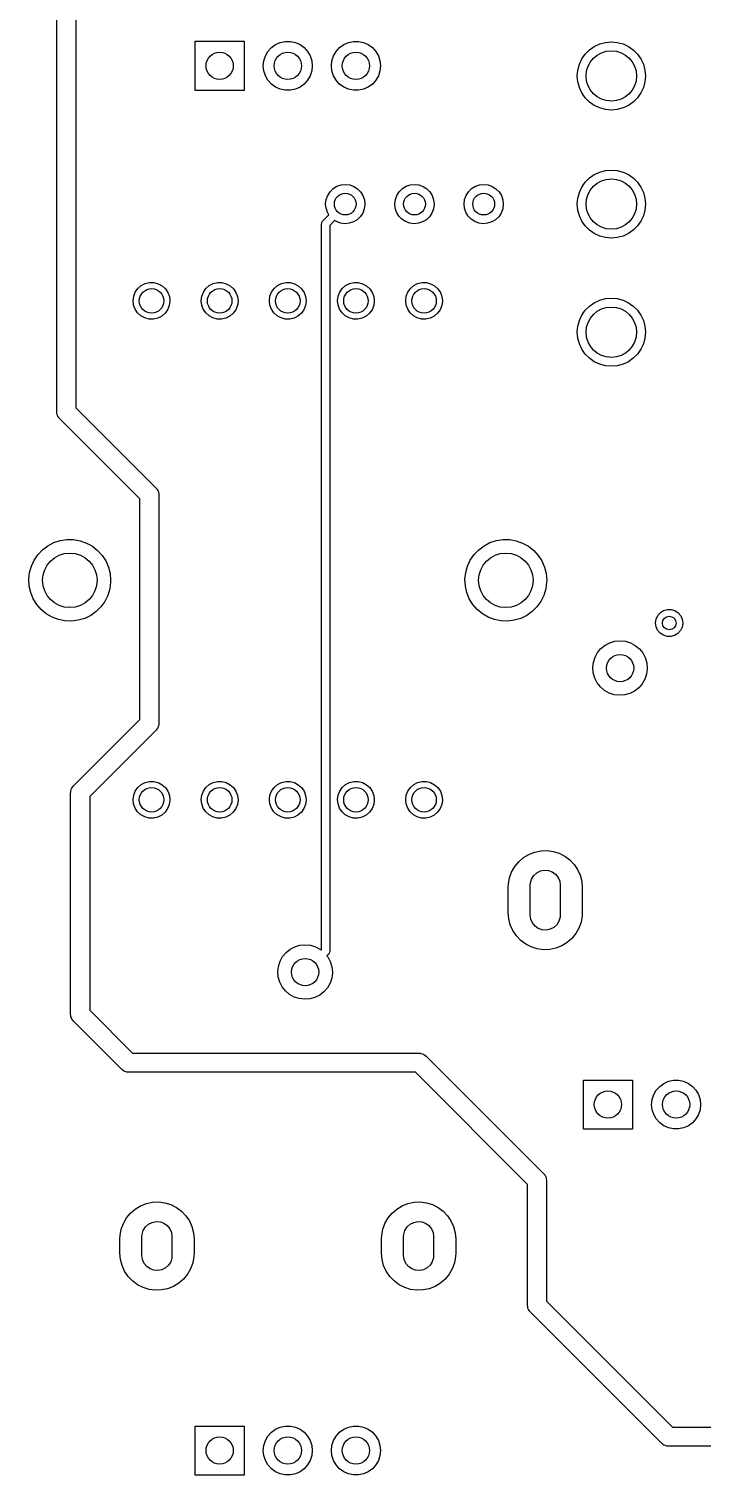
# Model space of a CAD drawing. Extents: x 74 to 207, y -143 to -33.
# Drawn here: x 74.3 to 99, y -140.6 to -87.6 of the extents above; entities that cross this region are included whole.
import ezdxf

# ---------------------------------------------------------------- set-up
doc = ezdxf.new("R2010")
doc.units = 0
doc.layers.add('BLACK', color=7, linetype='CONTINUOUS')

msp = doc.modelspace()

# ---------------------------------------------------------------- linework, layer by layer
at = {"layer": 'BLACK', "linetype": 'CONTINUOUS'}
for p, q in [((75.342, -101.6), (75.342, -48.514)), ((76.042, -48.659), (76.042, -101.455)), ((80.42, -89.81), (80.42, -88.01)), ((80.42, -88.01), (82.22, -88.01)), ((82.22, -88.01), (82.22, -89.81)), ((83.37, -88.1306), (83.5419, -88.054)), ((83.5419, -88.054), (83.7259, -88.0149)), ((83.7259, -88.0149), (83.9141, -88.0149)), ((83.9141, -88.0149), (84.0981, -88.054)), ((84.0981, -88.054), (84.27, -88.1306)), ((85.87, -88.1306), (86.0419, -88.054)), ((86.0419, -88.054), (86.2259, -88.0149)), ((86.2259, -88.0149), (86.4141, -88.0149)), ((86.4141, -88.0149), (86.5981, -88.054)), ((86.5981, -88.054), (86.77, -88.1306)), ((95.265, -88.1054), (95.4754, -88.049)), ((95.4754, -88.049), (95.6925, -88.03)), ((95.6925, -88.03), (95.9096, -88.049)), ((95.9096, -88.049), (96.12, -88.1054)), ((82.9397, -88.7229), (82.9978, -88.5439)), ((82.9978, -88.5439), (83.0919, -88.381)), ((83.0919, -88.381), (83.2178, -88.2412)), ((83.2178, -88.2412), (83.37, -88.1306)), ((84.27, -88.1306), (84.4222, -88.2412)), ((84.4222, -88.2412), (84.5481, -88.381)), ((84.5481, -88.381), (84.6422, -88.5439)), ((84.6422, -88.5439), (84.7003, -88.7229)), ((85.4397, -88.7229), (85.4978, -88.5439)), ((85.4978, -88.5439), (85.5919, -88.381)), ((85.5919, -88.381), (85.7178, -88.2412)), ((85.7178, -88.2412), (85.87, -88.1306)), ((86.77, -88.1306), (86.9222, -88.2412)), ((86.9222, -88.2412), (87.0481, -88.381)), ((87.0481, -88.381), (87.1422, -88.5439)), ((87.1422, -88.5439), (87.2003, -88.7229)), ((94.61, -88.655), (94.7349, -88.4765)), ((94.7349, -88.4765), (94.889, -88.3224)), ((94.889, -88.3224), (95.0675, -88.1975)), ((95.0675, -88.1975), (95.265, -88.1054)), ((96.12, -88.1054), (96.3175, -88.1975)), ((96.3175, -88.1975), (96.496, -88.3224)), ((96.496, -88.3224), (96.6501, -88.4765)), ((96.6501, -88.4765), (96.775, -88.655)), ((82.92, -88.91), (82.9397, -88.7229)), ((82.9397, -89.0971), (82.92, -88.91)), ((82.9978, -89.2761), (82.9397, -89.0971)), ((84.7003, -89.0971), (84.6422, -89.2761)), ((84.7003, -88.7229), (84.72, -88.91)), ((84.72, -88.91), (84.7003, -89.0971)), ((85.42, -88.91), (85.4397, -88.7229)), ((85.4397, -89.0971), (85.42, -88.91)), ((85.4978, -89.2761), (85.4397, -89.0971)), ((87.2003, -89.0971), (87.1422, -89.2761)), ((87.2003, -88.7229), (87.22, -88.91)), ((87.22, -88.91), (87.2003, -89.0971)), ((94.4425, -89.28), (94.4615, -89.0629)), ((94.4615, -89.0629), (94.5179, -88.8525)), ((94.5179, -88.8525), (94.61, -88.655)), ((96.775, -88.655), (96.8671, -88.8525)), ((96.8671, -88.8525), (96.9235, -89.0629)), ((96.9235, -89.0629), (96.9425, -89.28)), ((83.0919, -89.439), (82.9978, -89.2761)), ((83.2178, -89.5788), (83.0919, -89.439)), ((83.37, -89.6894), (83.2178, -89.5788)), ((84.4222, -89.5788), (84.27, -89.6894)), ((84.5481, -89.439), (84.4222, -89.5788)), ((84.6422, -89.2761), (84.5481, -89.439)), ((85.5919, -89.439), (85.4978, -89.2761)), ((85.7178, -89.5788), (85.5919, -89.439)), ((85.87, -89.6894), (85.7178, -89.5788)), ((86.9222, -89.5788), (86.77, -89.6894)), ((87.0481, -89.439), (86.9222, -89.5788)), ((87.1422, -89.2761), (87.0481, -89.439)), ((94.4615, -89.4971), (94.4425, -89.28)), ((94.5179, -89.7075), (94.4615, -89.4971)), ((96.9235, -89.4971), (96.8671, -89.7075)), ((96.9425, -89.28), (96.9235, -89.4971)), ((82.22, -89.81), (80.42, -89.81)), ((83.5419, -89.766), (83.37, -89.6894)), ((83.7259, -89.8051), (83.5419, -89.766)), ((83.9141, -89.8051), (83.7259, -89.8051)), ((84.0981, -89.766), (83.9141, -89.8051)), ((84.27, -89.6894), (84.0981, -89.766)), ((86.0419, -89.766), (85.87, -89.6894)), ((86.2259, -89.8051), (86.0419, -89.766)), ((86.4141, -89.8051), (86.2259, -89.8051)), ((86.5981, -89.766), (86.4141, -89.8051)), ((86.77, -89.6894), (86.5981, -89.766)), ((94.61, -89.905), (94.5179, -89.7075)), ((94.7349, -90.0835), (94.61, -89.905)), ((94.889, -90.2376), (94.7349, -90.0835)), ((96.6501, -90.0835), (96.496, -90.2376)), ((96.775, -89.905), (96.6501, -90.0835)), ((96.8671, -89.7075), (96.775, -89.905)), ((95.0675, -90.3625), (94.889, -90.2376)), ((95.265, -90.4546), (95.0675, -90.3625)), ((95.4754, -90.511), (95.265, -90.4546)), ((95.6925, -90.53), (95.4754, -90.511)), ((95.9096, -90.511), (95.6925, -90.53)), ((96.12, -90.4546), (95.9096, -90.511)), ((96.3175, -90.3625), (96.12, -90.4546)), ((96.496, -90.2376), (96.3175, -90.3625)), ((95.0675, -92.8975), (95.265, -92.8054)), ((95.265, -92.8054), (95.4754, -92.749)), ((95.4754, -92.749), (95.6925, -92.73)), ((95.6925, -92.73), (95.9096, -92.749)), ((95.9096, -92.749), (96.12, -92.8054)), ((96.12, -92.8054), (96.3175, -92.8975)), ((85.4849, -93.4126), (85.6216, -93.3285)), ((85.6216, -93.3285), (85.7736, -93.2768)), ((85.7736, -93.2768), (85.9332, -93.26)), ((85.9332, -93.26), (86.0926, -93.279)), ((86.0926, -93.279), (86.2438, -93.3329)), ((86.2438, -93.3329), (86.3794, -93.4189)), ((88.0249, -93.4126), (88.1616, -93.3285)), ((88.1616, -93.3285), (88.3136, -93.2768)), ((88.3136, -93.2768), (88.4732, -93.26)), ((88.4732, -93.26), (88.6326, -93.279)), ((88.6326, -93.279), (88.7838, -93.3329)), ((88.7838, -93.3329), (88.9194, -93.4189)), ((90.5649, -93.4126), (90.7016, -93.3285)), ((90.7016, -93.3285), (90.8536, -93.2768)), ((90.8536, -93.2768), (91.0132, -93.26)), ((91.0132, -93.26), (91.1726, -93.279)), ((91.1726, -93.279), (91.3238, -93.3329)), ((91.3238, -93.3329), (91.4594, -93.4189)), ((94.5179, -93.5525), (94.61, -93.355)), ((94.61, -93.355), (94.7349, -93.1765)), ((94.7349, -93.1765), (94.889, -93.0224)), ((94.889, -93.0224), (95.0675, -92.8975)), ((96.3175, -92.8975), (96.496, -93.0224)), ((96.496, -93.0224), (96.6501, -93.1765)), ((96.6501, -93.1765), (96.775, -93.355)), ((96.775, -93.355), (96.8671, -93.5525)), ((85.2083, -93.9699), (85.2284, -93.8107)), ((85.2284, -93.8107), (85.2833, -93.6599)), ((85.2833, -93.6599), (85.3702, -93.5249)), ((85.3702, -93.5249), (85.4849, -93.4126)), ((86.3794, -93.4189), (86.4925, -93.5328)), ((86.4925, -93.5328), (86.5775, -93.6689)), ((86.5775, -93.6689), (86.6303, -93.8205)), ((86.6303, -93.8205), (86.6482, -93.98)), ((87.7483, -93.9699), (87.7684, -93.8107)), ((87.7684, -93.8107), (87.8233, -93.6599)), ((87.8233, -93.6599), (87.9102, -93.5249)), ((87.9102, -93.5249), (88.0249, -93.4126)), ((88.9194, -93.4189), (89.0325, -93.5328)), ((89.0325, -93.5328), (89.1175, -93.6689)), ((89.1175, -93.6689), (89.1703, -93.8205)), ((89.1703, -93.8205), (89.1882, -93.98)), ((90.2883, -93.9699), (90.3084, -93.8107)), ((90.3084, -93.8107), (90.3633, -93.6599)), ((90.3633, -93.6599), (90.4502, -93.5249)), ((90.4502, -93.5249), (90.5649, -93.4126)), ((91.4594, -93.4189), (91.5725, -93.5328)), ((91.5725, -93.5328), (91.6575, -93.6689)), ((91.6575, -93.6689), (91.7103, -93.8205)), ((91.7103, -93.8205), (91.7282, -93.98)), ((94.4425, -93.98), (94.4615, -93.7629)), ((94.4615, -93.7629), (94.5179, -93.5525)), ((96.8671, -93.5525), (96.9235, -93.7629)), ((96.9235, -93.7629), (96.9425, -93.98)), ((85.1021, -94.5939), (85.3272, -94.3689)), ((85.2239, -94.1297), (85.2083, -93.9699)), ((85.2746, -94.282), (85.2239, -94.1297)), ((85.3272, -94.3689), (85.2746, -94.282)), ((86.5686, -94.3091), (86.4798, -94.4428)), ((86.6256, -94.1591), (86.5686, -94.3091)), ((86.6479, -94.0001), (86.6256, -94.1591)), ((86.6482, -93.98), (86.6479, -94.0001)), ((87.7639, -94.1297), (87.7483, -93.9699)), ((87.8146, -94.282), (87.7639, -94.1297)), ((87.8978, -94.4193), (87.8146, -94.282)), ((88.0093, -94.5348), (87.8978, -94.4193)), ((89.1086, -94.3091), (89.0198, -94.4428)), ((89.1656, -94.1591), (89.1086, -94.3091)), ((89.1879, -94.0001), (89.1656, -94.1591)), ((89.1882, -93.98), (89.1879, -94.0001)), ((90.3039, -94.1297), (90.2883, -93.9699)), ((90.3546, -94.282), (90.3039, -94.1297)), ((90.4378, -94.4193), (90.3546, -94.282)), ((90.5493, -94.5348), (90.4378, -94.4193)), ((91.6486, -94.3091), (91.5598, -94.4428)), ((91.7056, -94.1591), (91.6486, -94.3091)), ((91.7279, -94.0001), (91.7056, -94.1591)), ((91.7282, -93.98), (91.7279, -94.0001)), ((94.4615, -94.1971), (94.4425, -93.98)), ((94.5179, -94.4075), (94.4615, -94.1971)), ((94.61, -94.605), (94.5179, -94.4075)), ((96.8671, -94.4075), (96.775, -94.605)), ((96.9235, -94.1971), (96.8671, -94.4075)), ((96.9425, -93.98), (96.9235, -94.1971)), ((85.0582, -94.7), (85.0633, -94.6809)), ((85.0582, -121.333), (85.0582, -94.7)), ((85.0633, -94.6612), (85.0732, -94.6441)), ((85.0633, -94.6809), (85.0633, -94.6612)), ((85.0732, -94.6441), (85.0783, -94.625)), ((85.0783, -94.625), (85.0923, -94.611)), ((85.0923, -94.611), (85.1021, -94.5939)), ((85.5396, -94.5808), (85.3582, -94.7621)), ((85.3582, -94.7621), (85.3582, -121.395)), ((85.6036, -94.6227), (85.5396, -94.5808)), ((85.754, -94.6786), (85.6036, -94.6227)), ((85.9131, -94.6998), (85.754, -94.6786)), ((86.073, -94.6853), (85.9131, -94.6998)), ((86.2256, -94.6357), (86.073, -94.6853)), ((86.3635, -94.5535), (86.2256, -94.6357)), ((86.4798, -94.4428), (86.3635, -94.5535)), ((88.1436, -94.6227), (88.0093, -94.5348)), ((88.294, -94.6786), (88.1436, -94.6227)), ((88.4531, -94.6998), (88.294, -94.6786)), ((88.613, -94.6853), (88.4531, -94.6998)), ((88.7656, -94.6357), (88.613, -94.6853)), ((88.9035, -94.5535), (88.7656, -94.6357)), ((89.0198, -94.4428), (88.9035, -94.5535)), ((90.6836, -94.6227), (90.5493, -94.5348)), ((90.834, -94.6786), (90.6836, -94.6227)), ((90.9931, -94.6998), (90.834, -94.6786)), ((91.153, -94.6853), (90.9931, -94.6998)), ((91.3056, -94.6357), (91.153, -94.6853)), ((91.4435, -94.5535), (91.3056, -94.6357)), ((91.5598, -94.4428), (91.4435, -94.5535)), ((94.7349, -94.7835), (94.61, -94.605)), ((94.889, -94.9376), (94.7349, -94.7835)), ((95.0675, -95.0625), (94.889, -94.9376)), ((96.496, -94.9376), (96.3175, -95.0625)), ((96.6501, -94.7835), (96.496, -94.9376)), ((96.775, -94.605), (96.6501, -94.7835)), ((95.265, -95.1546), (95.0675, -95.0625)), ((95.4754, -95.211), (95.265, -95.1546)), ((95.6925, -95.23), (95.4754, -95.211)), ((95.9096, -95.211), (95.6925, -95.23)), ((96.12, -95.1546), (95.9096, -95.211)), ((96.3175, -95.0625), (96.12, -95.1546)), ((78.3184, -97.0783), (78.4406, -96.9717)), ((78.4406, -96.9717), (78.5847, -96.8973)), ((78.5847, -96.8973), (78.7424, -96.8595)), ((78.7424, -96.8595), (78.9046, -96.8603)), ((78.9046, -96.8603), (79.0619, -96.8998)), ((79.0619, -96.8998), (79.2052, -96.9757)), ((79.2052, -96.9757), (79.3263, -97.0836)), ((80.8184, -97.0783), (80.9406, -96.9717)), ((80.9406, -96.9717), (81.0847, -96.8973)), ((81.0847, -96.8973), (81.2424, -96.8595)), ((81.2424, -96.8595), (81.4046, -96.8603)), ((81.4046, -96.8603), (81.5619, -96.8998)), ((81.5619, -96.8998), (81.7052, -96.9757)), ((81.7052, -96.9757), (81.8263, -97.0836)), ((83.3184, -97.0783), (83.4406, -96.9717)), ((83.4406, -96.9717), (83.5847, -96.8973)), ((83.5847, -96.8973), (83.7424, -96.8595)), ((83.7424, -96.8595), (83.9046, -96.8603)), ((83.9046, -96.8603), (84.0619, -96.8998)), ((84.0619, -96.8998), (84.2052, -96.9757)), ((84.2052, -96.9757), (84.3263, -97.0836)), ((85.8184, -97.0783), (85.9406, -96.9717)), ((85.9406, -96.9717), (86.0847, -96.8973)), ((86.0847, -96.8973), (86.2424, -96.8595)), ((86.2424, -96.8595), (86.4046, -96.8603)), ((86.4046, -96.8603), (86.5619, -96.8998)), ((86.5619, -96.8998), (86.7052, -96.9757)), ((86.7052, -96.9757), (86.8263, -97.0836)), ((88.3184, -97.0783), (88.4406, -96.9717)), ((88.4406, -96.9717), (88.5847, -96.8973)), ((88.5847, -96.8973), (88.7424, -96.8595)), ((88.7424, -96.8595), (88.9046, -96.8603)), ((88.9046, -96.8603), (89.0619, -96.8998)), ((89.0619, -96.8998), (89.2052, -96.9757)), ((89.2052, -96.9757), (89.3263, -97.0836)), ((78.145, -97.5229), (78.1662, -97.3621)), ((78.1628, -97.6841), (78.145, -97.5229)), ((78.1662, -97.3621), (78.2251, -97.211)), ((78.2251, -97.211), (78.3184, -97.0783)), ((79.3263, -97.0836), (79.4182, -97.2173)), ((79.4182, -97.2173), (79.4755, -97.369)), ((79.4949, -97.5441), (79.472, -97.7047)), ((79.4755, -97.369), (79.495, -97.53)), ((79.495, -97.53), (79.4949, -97.5441)), ((80.645, -97.5229), (80.6662, -97.3621)), ((80.6628, -97.6841), (80.645, -97.5229)), ((80.6662, -97.3621), (80.7251, -97.211)), ((80.7251, -97.211), (80.8184, -97.0783)), ((81.8263, -97.0836), (81.9182, -97.2173)), ((81.9182, -97.2173), (81.9755, -97.369)), ((81.9949, -97.5441), (81.972, -97.7047)), ((81.9755, -97.369), (81.995, -97.53)), ((81.995, -97.53), (81.9949, -97.5441)), ((83.145, -97.5229), (83.1662, -97.3621)), ((83.1628, -97.6841), (83.145, -97.5229)), ((83.1662, -97.3621), (83.2251, -97.211)), ((83.2251, -97.211), (83.3184, -97.0783)), ((84.3263, -97.0836), (84.4182, -97.2173)), ((84.4182, -97.2173), (84.4755, -97.369)), ((84.4949, -97.5441), (84.472, -97.7047)), ((84.4755, -97.369), (84.495, -97.53)), ((84.495, -97.53), (84.4949, -97.5441)), ((85.645, -97.5229), (85.6662, -97.3621)), ((85.6628, -97.6841), (85.645, -97.5229)), ((85.6662, -97.3621), (85.7251, -97.211)), ((85.7251, -97.211), (85.8184, -97.0783)), ((86.8263, -97.0836), (86.9182, -97.2173)), ((86.9182, -97.2173), (86.9755, -97.369)), ((86.9949, -97.5441), (86.972, -97.7047)), ((86.9755, -97.369), (86.995, -97.53)), ((86.995, -97.53), (86.9949, -97.5441)), ((88.145, -97.5229), (88.1662, -97.3621)), ((88.1628, -97.6841), (88.145, -97.5229)), ((88.1662, -97.3621), (88.2251, -97.211)), ((88.2251, -97.211), (88.3184, -97.0783)), ((89.3263, -97.0836), (89.4182, -97.2173)), ((89.4182, -97.2173), (89.4755, -97.369)), ((89.4949, -97.5441), (89.472, -97.7047)), ((89.4755, -97.369), (89.495, -97.53)), ((89.495, -97.53), (89.4949, -97.5441)), ((94.889, -97.7224), (95.0675, -97.5975)), ((95.0675, -97.5975), (95.265, -97.5054)), ((95.265, -97.5054), (95.4754, -97.449)), ((95.4754, -97.449), (95.6925, -97.43)), ((95.6925, -97.43), (95.9096, -97.449)), ((95.9096, -97.449), (96.12, -97.5054)), ((96.12, -97.5054), (96.3175, -97.5975)), ((96.3175, -97.5975), (96.496, -97.7224)), ((78.2186, -97.8364), (78.1628, -97.6841)), ((78.309, -97.9711), (78.2186, -97.8364)), ((78.429, -98.0802), (78.309, -97.9711)), ((78.5715, -98.1576), (78.429, -98.0802)), ((79.1935, -98.0922), (79.0486, -98.1651)), ((79.3169, -97.9869), (79.1935, -98.0922)), ((79.4115, -97.8552), (79.3169, -97.9869)), ((79.472, -97.7047), (79.4115, -97.8552)), ((80.7186, -97.8364), (80.6628, -97.6841)), ((80.809, -97.9711), (80.7186, -97.8364)), ((80.929, -98.0802), (80.809, -97.9711)), ((81.0715, -98.1576), (80.929, -98.0802)), ((81.6935, -98.0922), (81.5486, -98.1651)), ((81.8169, -97.9869), (81.6935, -98.0922)), ((81.9115, -97.8552), (81.8169, -97.9869)), ((81.972, -97.7047), (81.9115, -97.8552)), ((83.2186, -97.8364), (83.1628, -97.6841)), ((83.309, -97.9711), (83.2186, -97.8364)), ((83.429, -98.0802), (83.309, -97.9711)), ((83.5715, -98.1576), (83.429, -98.0802)), ((84.1935, -98.0922), (84.0486, -98.1651)), ((84.3169, -97.9869), (84.1935, -98.0922)), ((84.4115, -97.8552), (84.3169, -97.9869)), ((84.472, -97.7047), (84.4115, -97.8552)), ((85.7186, -97.8364), (85.6628, -97.6841)), ((85.809, -97.9711), (85.7186, -97.8364)), ((85.929, -98.0802), (85.809, -97.9711)), ((86.0715, -98.1576), (85.929, -98.0802)), ((86.6935, -98.0922), (86.5486, -98.1651)), ((86.8169, -97.9869), (86.6935, -98.0922)), ((86.9115, -97.8552), (86.8169, -97.9869)), ((86.972, -97.7047), (86.9115, -97.8552)), ((88.2186, -97.8364), (88.1628, -97.6841)), ((88.309, -97.9711), (88.2186, -97.8364)), ((88.429, -98.0802), (88.309, -97.9711)), ((88.5715, -98.1576), (88.429, -98.0802)), ((89.1935, -98.0922), (89.0486, -98.1651)), ((89.3169, -97.9869), (89.1935, -98.0922)), ((89.4115, -97.8552), (89.3169, -97.9869)), ((89.472, -97.7047), (89.4115, -97.8552)), ((94.5179, -98.2525), (94.61, -98.055)), ((94.61, -98.055), (94.7349, -97.8765)), ((94.7349, -97.8765), (94.889, -97.7224)), ((96.496, -97.7224), (96.6501, -97.8765)), ((96.6501, -97.8765), (96.775, -98.055)), ((96.775, -98.055), (96.8671, -98.2525)), ((78.7284, -98.1988), (78.5715, -98.1576)), ((78.8906, -98.2013), (78.7284, -98.1988)), ((79.0486, -98.1651), (78.8906, -98.2013)), ((81.2284, -98.1988), (81.0715, -98.1576)), ((81.3906, -98.2013), (81.2284, -98.1988)), ((81.5486, -98.1651), (81.3906, -98.2013)), ((83.7284, -98.1988), (83.5715, -98.1576)), ((83.8906, -98.2013), (83.7284, -98.1988)), ((84.0486, -98.1651), (83.8906, -98.2013)), ((86.2284, -98.1988), (86.0715, -98.1576)), ((86.3906, -98.2013), (86.2284, -98.1988)), ((86.5486, -98.1651), (86.3906, -98.2013)), ((88.7284, -98.1988), (88.5715, -98.1576)), ((88.8906, -98.2013), (88.7284, -98.1988)), ((89.0486, -98.1651), (88.8906, -98.2013)), ((94.4425, -98.68), (94.4615, -98.4629)), ((94.4615, -98.4629), (94.5179, -98.2525)), ((96.8671, -98.2525), (96.9235, -98.4629)), ((96.9235, -98.4629), (96.9425, -98.68)), ((94.4615, -98.8971), (94.4425, -98.68)), ((94.5179, -99.1075), (94.4615, -98.8971)), ((94.61, -99.305), (94.5179, -99.1075)), ((96.8671, -99.1075), (96.775, -99.305)), ((96.9235, -98.8971), (96.8671, -99.1075)), ((96.9425, -98.68), (96.9235, -98.8971)), ((94.7349, -99.4835), (94.61, -99.305)), ((94.889, -99.6376), (94.7349, -99.4835)), ((95.0675, -99.7625), (94.889, -99.6376)), ((96.496, -99.6376), (96.3175, -99.7625)), ((96.6501, -99.4835), (96.496, -99.6376)), ((96.775, -99.305), (96.6501, -99.4835)), ((95.265, -99.8546), (95.0675, -99.7625)), ((95.4754, -99.911), (95.265, -99.8546)), ((95.6925, -99.93), (95.4754, -99.911)), ((95.9096, -99.911), (95.6925, -99.93)), ((96.12, -99.8546), (95.9096, -99.911)), ((96.3175, -99.7625), (96.12, -99.8546)), ((75.3501, -101.649), (75.342, -101.6)), ((75.3559, -101.698), (75.3501, -101.649)), ((75.3595, -101.705), (75.3559, -101.698)), ((75.3609, -101.713), (75.3595, -101.705)), ((75.3843, -101.757), (75.3609, -101.713)), ((75.4056, -101.801), (75.3843, -101.757)), ((75.413, -101.81), (75.4056, -101.801)), ((75.4154, -101.815), (75.413, -101.81)), ((75.4215, -101.82), (75.4154, -101.815)), ((75.4445, -101.847), (75.4215, -101.82)), ((76.042, -101.455), (78.9875, -104.401)), ((78.39, -104.793), (75.4445, -101.847)), ((78.9875, -104.401), (79.0105, -104.428)), ((79.0105, -104.428), (79.0166, -104.433)), ((79.0166, -104.433), (79.019, -104.438)), ((79.019, -104.438), (79.0264, -104.447)), ((79.0264, -104.447), (79.0477, -104.491)), ((79.0477, -104.491), (79.0711, -104.535)), ((78.39, -112.885), (78.39, -104.793)), ((79.0711, -104.535), (79.0725, -104.543)), ((79.0725, -104.543), (79.0761, -104.55)), ((79.0761, -104.55), (79.0819, -104.599)), ((79.0819, -104.599), (79.09, -104.648)), ((79.09, -104.648), (79.09, -113.03)), ((74.8241, -106.658), (75.0207, -106.511)), ((75.0207, -106.511), (75.2387, -106.397)), ((75.2387, -106.397), (75.4724, -106.321)), ((75.4724, -106.321), (75.7154, -106.284)), ((75.7154, -106.284), (75.9612, -106.287)), ((75.9612, -106.287), (76.2032, -106.33)), ((76.2032, -106.33), (76.4349, -106.412)), ((76.4349, -106.412), (76.6501, -106.531)), ((76.6501, -106.531), (76.843, -106.683)), ((90.8241, -106.658), (91.0207, -106.511)), ((91.0207, -106.511), (91.2387, -106.397)), ((91.2387, -106.397), (91.4724, -106.321)), ((91.4724, -106.321), (91.7154, -106.284)), ((91.7154, -106.284), (91.9612, -106.287)), ((91.9612, -106.287), (92.2032, -106.33)), ((92.2032, -106.33), (92.4349, -106.412)), ((92.4349, -106.412), (92.6501, -106.531)), ((92.6501, -106.531), (92.843, -106.683)), ((74.4123, -107.262), (74.5158, -107.039)), ((74.5158, -107.039), (74.6543, -106.836)), ((74.6543, -106.836), (74.8241, -106.658)), ((76.843, -106.683), (77.0084, -106.865)), ((77.0084, -106.865), (77.142, -107.071)), ((77.142, -107.071), (77.24, -107.297)), ((90.4123, -107.262), (90.5158, -107.039)), ((90.5158, -107.039), (90.6543, -106.836)), ((90.6543, -106.836), (90.8241, -106.658)), ((92.843, -106.683), (93.0084, -106.865)), ((93.0084, -106.865), (93.142, -107.071)), ((93.142, -107.071), (93.24, -107.297)), ((74.3204, -107.743), (74.3466, -107.499)), ((74.3466, -107.499), (74.4123, -107.262)), ((77.24, -107.297), (77.2999, -107.535)), ((77.2999, -107.535), (77.32, -107.78)), ((90.3204, -107.743), (90.3466, -107.499)), ((90.3466, -107.499), (90.4123, -107.262)), ((93.24, -107.297), (93.2999, -107.535)), ((93.2999, -107.535), (93.32, -107.78)), ((74.3346, -107.989), (74.3204, -107.743)), ((74.3886, -108.229), (74.3346, -107.989)), ((77.2861, -108.097), (77.2147, -108.332)), ((77.3182, -107.853), (77.2861, -108.097)), ((77.32, -107.78), (77.3182, -107.853)), ((90.3346, -107.989), (90.3204, -107.743)), ((90.3886, -108.229), (90.3346, -107.989)), ((93.2861, -108.097), (93.2147, -108.332)), ((93.3182, -107.853), (93.2861, -108.097)), ((93.32, -107.78), (93.3182, -107.853)), ((74.4811, -108.456), (74.3886, -108.229)), ((74.6096, -108.666), (74.4811, -108.456)), ((74.7705, -108.852), (74.6096, -108.666)), ((77.1058, -108.553), (76.9623, -108.752)), ((77.2147, -108.332), (77.1058, -108.553)), ((90.4811, -108.456), (90.3886, -108.229)), ((90.6096, -108.666), (90.4811, -108.456)), ((90.7705, -108.852), (90.6096, -108.666)), ((93.1058, -108.553), (92.9623, -108.752)), ((93.2147, -108.332), (93.1058, -108.553)), ((74.9596, -109.009), (74.7705, -108.852)), ((75.1719, -109.133), (74.9596, -109.009)), ((75.4015, -109.22), (75.1719, -109.133)), ((75.6424, -109.269), (75.4015, -109.22)), ((75.888, -109.278), (75.6424, -109.269)), ((76.1319, -109.247), (75.888, -109.278)), ((76.3673, -109.177), (76.1319, -109.247)), ((76.5881, -109.068), (76.3673, -109.177)), ((76.7882, -108.926), (76.5881, -109.068)), ((76.9623, -108.752), (76.7882, -108.926)), ((90.9596, -109.009), (90.7705, -108.852)), ((91.1719, -109.133), (90.9596, -109.009)), ((91.4015, -109.22), (91.1719, -109.133)), ((91.6424, -109.269), (91.4015, -109.22)), ((91.888, -109.278), (91.6424, -109.269)), ((92.1319, -109.247), (91.888, -109.278)), ((92.3673, -109.177), (92.1319, -109.247)), ((92.5881, -109.068), (92.3673, -109.177)), ((92.7882, -108.926), (92.5881, -109.068)), ((92.9623, -108.752), (92.7882, -108.926)), ((97.3154, -109.341), (97.3372, -109.201)), ((97.3372, -109.201), (97.3975, -109.072)), ((97.3975, -109.072), (97.4913, -108.966)), ((97.4913, -108.966), (97.6112, -108.891)), ((97.6112, -108.891), (97.7475, -108.852)), ((97.7475, -108.852), (97.8893, -108.852)), ((97.8893, -108.852), (98.0251, -108.893)), ((98.0251, -108.893), (98.1441, -108.97)), ((98.1441, -108.97), (98.2366, -109.078)), ((98.2366, -109.078), (98.2953, -109.207)), ((98.2953, -109.207), (98.3154, -109.347)), ((97.3338, -109.481), (97.3154, -109.341)), ((97.3909, -109.611), (97.3338, -109.481)), ((97.4821, -109.72), (97.3909, -109.611)), ((97.6001, -109.798), (97.4821, -109.72)), ((97.7355, -109.841), (97.6001, -109.798)), ((98.1348, -109.732), (98.014, -109.806)), ((98.2299, -109.627), (98.1348, -109.732)), ((98.2917, -109.499), (98.2299, -109.627)), ((98.3153, -109.359), (98.2917, -109.499)), ((98.3154, -109.347), (98.3153, -109.359)), ((95.1869, -110.433), (95.3123, -110.284)), ((95.3123, -110.284), (95.4644, -110.161)), ((95.4644, -110.161), (95.6374, -110.071)), ((95.6374, -110.071), (95.8246, -110.016)), ((95.8246, -110.016), (96.019, -109.998)), ((96.019, -109.998), (96.2131, -110.018)), ((96.2131, -110.018), (96.3995, -110.076)), ((96.3995, -110.076), (96.5712, -110.169)), ((96.5712, -110.169), (96.7216, -110.293)), ((96.7216, -110.293), (96.8449, -110.445)), ((97.8772, -109.843), (97.7355, -109.841)), ((98.014, -109.806), (97.8772, -109.843)), ((95.0121, -110.984), (95.0339, -110.79)), ((95.0339, -110.79), (95.0929, -110.604)), ((95.0929, -110.604), (95.1869, -110.433)), ((96.8449, -110.445), (96.9365, -110.617)), ((96.9365, -110.617), (96.993, -110.804)), ((96.993, -110.804), (97.012, -110.998)), ((95.0284, -111.179), (95.0121, -110.984)), ((95.0822, -111.366), (95.0284, -111.179)), ((95.1714, -111.54), (95.0822, -111.366)), ((96.9871, -111.22), (96.9255, -111.405)), ((97.0116, -111.026), (96.9871, -111.22)), ((97.012, -110.998), (97.0116, -111.026)), ((95.2927, -111.693), (95.1714, -111.54)), ((95.4413, -111.819), (95.2927, -111.693)), ((95.6117, -111.914), (95.4413, -111.819)), ((95.7973, -111.975), (95.6117, -111.914)), ((96.5478, -111.842), (96.3736, -111.93)), ((96.7016, -111.722), (96.5478, -111.842)), ((96.8291, -111.574), (96.7016, -111.722)), ((96.9255, -111.405), (96.8291, -111.574)), ((95.9911, -111.998), (95.7973, -111.975)), ((96.1856, -111.983), (95.9911, -111.998)), ((96.3736, -111.93), (96.1856, -111.983)), ((75.9525, -115.323), (78.39, -112.885)), ((78.9875, -113.277), (76.55, -115.715)), ((79.0162, -113.237), (78.9875, -113.277)), ((79.0467, -113.199), (79.0162, -113.237)), ((79.0495, -113.191), (79.0467, -113.199)), ((79.0543, -113.184), (79.0495, -113.191)), ((79.0684, -113.137), (79.0543, -113.184)), ((79.0848, -113.09), (79.0684, -113.137)), ((79.0858, -113.079), (79.0848, -113.09)), ((79.0872, -113.074), (79.0858, -113.079)), ((79.09, -113.03), (79.0869, -113.066)), ((79.0869, -113.066), (79.0872, -113.074)), ((75.85, -115.57), (75.8531, -115.534)), ((75.85, -123.698), (75.85, -115.57)), ((75.8528, -115.526), (75.8542, -115.521)), ((75.8531, -115.534), (75.8528, -115.526)), ((75.8542, -115.521), (75.8552, -115.51)), ((75.8552, -115.51), (75.8716, -115.463)), ((75.8716, -115.463), (75.8857, -115.416)), ((75.8857, -115.416), (75.8905, -115.409)), ((75.8905, -115.409), (75.8933, -115.401)), ((75.8933, -115.401), (75.9238, -115.363)), ((75.9238, -115.363), (75.9525, -115.323)), ((78.1662, -115.662), (78.2251, -115.511)), ((78.2251, -115.511), (78.3184, -115.378)), ((78.3184, -115.378), (78.4406, -115.272)), ((78.4406, -115.272), (78.5847, -115.197)), ((78.5847, -115.197), (78.7424, -115.159)), ((78.7424, -115.159), (78.9046, -115.16)), ((78.9046, -115.16), (79.0619, -115.2)), ((79.0619, -115.2), (79.2052, -115.276)), ((79.2052, -115.276), (79.3263, -115.384)), ((79.3263, -115.384), (79.4182, -115.517)), ((79.4182, -115.517), (79.4755, -115.669)), ((80.6662, -115.662), (80.7251, -115.511)), ((80.7251, -115.511), (80.8184, -115.378)), ((80.8184, -115.378), (80.9406, -115.272)), ((80.9406, -115.272), (81.0847, -115.197)), ((81.0847, -115.197), (81.2424, -115.159)), ((81.2424, -115.159), (81.4046, -115.16)), ((81.4046, -115.16), (81.5619, -115.2)), ((81.5619, -115.2), (81.7052, -115.276)), ((81.7052, -115.276), (81.8263, -115.384)), ((81.8263, -115.384), (81.9182, -115.517)), ((81.9182, -115.517), (81.9755, -115.669)), ((83.1662, -115.662), (83.2251, -115.511)), ((83.2251, -115.511), (83.3184, -115.378)), ((83.3184, -115.378), (83.4406, -115.272)), ((83.4406, -115.272), (83.5847, -115.197)), ((83.5847, -115.197), (83.7424, -115.159)), ((83.7424, -115.159), (83.9046, -115.16)), ((83.9046, -115.16), (84.0619, -115.2)), ((84.0619, -115.2), (84.2052, -115.276)), ((84.2052, -115.276), (84.3263, -115.384)), ((84.3263, -115.384), (84.4182, -115.517)), ((84.4182, -115.517), (84.4755, -115.669)), ((85.6662, -115.662), (85.7251, -115.511)), ((85.7251, -115.511), (85.8184, -115.378)), ((85.8184, -115.378), (85.9406, -115.272)), ((85.9406, -115.272), (86.0847, -115.197)), ((86.0847, -115.197), (86.2424, -115.159)), ((86.2424, -115.159), (86.4046, -115.16)), ((86.4046, -115.16), (86.5619, -115.2)), ((86.5619, -115.2), (86.7052, -115.276)), ((86.7052, -115.276), (86.8263, -115.384)), ((86.8263, -115.384), (86.9182, -115.517)), ((86.9182, -115.517), (86.9755, -115.669)), ((88.1662, -115.662), (88.2251, -115.511)), ((88.2251, -115.511), (88.3184, -115.378)), ((88.3184, -115.378), (88.4406, -115.272)), ((88.4406, -115.272), (88.5847, -115.197)), ((88.5847, -115.197), (88.7424, -115.159)), ((88.7424, -115.159), (88.9046, -115.16)), ((88.9046, -115.16), (89.0619, -115.2)), ((89.0619, -115.2), (89.2052, -115.276)), ((89.2052, -115.276), (89.3263, -115.384)), ((89.3263, -115.384), (89.4182, -115.517)), ((89.4182, -115.517), (89.4755, -115.669)), ((76.55, -115.715), (76.55, -123.553)), ((78.145, -115.823), (78.1662, -115.662)), ((78.1628, -115.984), (78.145, -115.823)), ((78.2186, -116.136), (78.1628, -115.984)), ((78.309, -116.271), (78.2186, -116.136)), ((79.4115, -116.155), (79.3169, -116.287)), ((79.472, -116.005), (79.4115, -116.155)), ((79.4949, -115.844), (79.472, -116.005)), ((79.4755, -115.669), (79.495, -115.83)), ((79.495, -115.83), (79.4949, -115.844)), ((80.645, -115.823), (80.6662, -115.662)), ((80.6628, -115.984), (80.645, -115.823)), ((80.7186, -116.136), (80.6628, -115.984)), ((80.809, -116.271), (80.7186, -116.136)), ((81.9115, -116.155), (81.8169, -116.287)), ((81.972, -116.005), (81.9115, -116.155)), ((81.9949, -115.844), (81.972, -116.005)), ((81.9755, -115.669), (81.995, -115.83)), ((81.995, -115.83), (81.9949, -115.844)), ((83.145, -115.823), (83.1662, -115.662)), ((83.1628, -115.984), (83.145, -115.823)), ((83.2186, -116.136), (83.1628, -115.984)), ((83.309, -116.271), (83.2186, -116.136)), ((84.4115, -116.155), (84.3169, -116.287)), ((84.472, -116.005), (84.4115, -116.155)), ((84.4949, -115.844), (84.472, -116.005)), ((84.4755, -115.669), (84.495, -115.83)), ((84.495, -115.83), (84.4949, -115.844)), ((85.645, -115.823), (85.6662, -115.662)), ((85.6628, -115.984), (85.645, -115.823)), ((85.7186, -116.136), (85.6628, -115.984)), ((85.809, -116.271), (85.7186, -116.136)), ((86.9115, -116.155), (86.8169, -116.287)), ((86.972, -116.005), (86.9115, -116.155)), ((86.9949, -115.844), (86.972, -116.005)), ((86.9755, -115.669), (86.995, -115.83)), ((86.995, -115.83), (86.9949, -115.844)), ((88.145, -115.823), (88.1662, -115.662)), ((88.1628, -115.984), (88.145, -115.823)), ((88.2186, -116.136), (88.1628, -115.984)), ((88.309, -116.271), (88.2186, -116.136)), ((89.4115, -116.155), (89.3169, -116.287)), ((89.472, -116.005), (89.4115, -116.155)), ((89.4949, -115.844), (89.472, -116.005)), ((89.4755, -115.669), (89.495, -115.83)), ((89.495, -115.83), (89.4949, -115.844)), ((78.429, -116.38), (78.309, -116.271)), ((78.5715, -116.458), (78.429, -116.38)), ((78.7284, -116.499), (78.5715, -116.458)), ((78.8906, -116.501), (78.7284, -116.499)), ((79.0486, -116.465), (78.8906, -116.501)), ((79.1935, -116.392), (79.0486, -116.465)), ((79.3169, -116.287), (79.1935, -116.392)), ((80.929, -116.38), (80.809, -116.271)), ((81.0715, -116.458), (80.929, -116.38)), ((81.2284, -116.499), (81.0715, -116.458)), ((81.3906, -116.501), (81.2284, -116.499)), ((81.5486, -116.465), (81.3906, -116.501)), ((81.6935, -116.392), (81.5486, -116.465)), ((81.8169, -116.287), (81.6935, -116.392)), ((83.429, -116.38), (83.309, -116.271)), ((83.5715, -116.458), (83.429, -116.38)), ((83.7284, -116.499), (83.5715, -116.458)), ((83.8906, -116.501), (83.7284, -116.499)), ((84.0486, -116.465), (83.8906, -116.501)), ((84.1935, -116.392), (84.0486, -116.465)), ((84.3169, -116.287), (84.1935, -116.392)), ((85.929, -116.38), (85.809, -116.271)), ((86.0715, -116.458), (85.929, -116.38)), ((86.2284, -116.499), (86.0715, -116.458)), ((86.3906, -116.501), (86.2284, -116.499)), ((86.5486, -116.465), (86.3906, -116.501)), ((86.6935, -116.392), (86.5486, -116.465)), ((86.8169, -116.287), (86.6935, -116.392)), ((88.429, -116.38), (88.309, -116.271)), ((88.5715, -116.458), (88.429, -116.38)), ((88.7284, -116.499), (88.5715, -116.458)), ((88.8906, -116.501), (88.7284, -116.499)), ((89.0486, -116.465), (88.8906, -116.501)), ((89.1935, -116.392), (89.0486, -116.465)), ((89.3169, -116.287), (89.1935, -116.392)), ((92.6628, -117.832), (92.8767, -117.747)), ((92.8767, -117.747), (93.1018, -117.7)), ((93.1018, -117.7), (93.3316, -117.692)), ((93.3316, -117.692), (93.5595, -117.722)), ((93.5595, -117.722), (93.7792, -117.79)), ((92.0329, -118.48), (92.1467, -118.28)), ((92.1467, -118.28), (92.2925, -118.102)), ((92.2925, -118.102), (92.4662, -117.951)), ((92.4662, -117.951), (92.6628, -117.832)), ((93.7792, -117.79), (93.9842, -117.894)), ((93.9842, -117.894), (94.1687, -118.031)), ((94.1687, -118.031), (94.3274, -118.198)), ((94.3274, -118.198), (94.4558, -118.389)), ((91.9135, -118.922), (91.9545, -118.696)), ((91.9545, -118.696), (92.0329, -118.48)), ((92.7234, -118.88), (92.7651, -118.736)), ((92.7651, -118.736), (92.8437, -118.609)), ((92.8437, -118.609), (92.9536, -118.508)), ((92.9536, -118.508), (93.0866, -118.441)), ((93.0866, -118.441), (93.233, -118.411)), ((93.233, -118.411), (93.3819, -118.422)), ((93.3819, -118.422), (93.5223, -118.473)), ((93.5223, -118.473), (93.644, -118.559)), ((93.644, -118.559), (93.7379, -118.675)), ((93.7379, -118.675), (93.7972, -118.812)), ((93.7972, -118.812), (93.8175, -118.96)), ((94.4558, -118.389), (94.5503, -118.598)), ((94.5503, -118.598), (94.6081, -118.821)), ((91.9075, -119.05), (91.9135, -118.922)), ((91.9075, -119.97), (91.9075, -119.05)), ((92.7175, -118.96), (92.7234, -118.88)), ((92.7175, -120.06), (92.7175, -118.96)), ((93.8175, -118.96), (93.8175, -120.06)), ((94.6081, -118.821), (94.6275, -119.05)), ((94.6275, -119.05), (94.6275, -119.97)), ((91.9269, -120.199), (91.9075, -119.97)), ((91.9847, -120.422), (91.9269, -120.199)), ((92.7378, -120.208), (92.7175, -120.06)), ((92.797, -120.345), (92.7378, -120.208)), ((92.891, -120.461), (92.797, -120.345)), ((93.6913, -120.411), (93.5814, -120.512)), ((93.7699, -120.284), (93.6913, -120.411)), ((93.8116, -120.14), (93.7699, -120.284)), ((93.8175, -120.06), (93.8116, -120.14)), ((94.5805, -120.324), (94.5021, -120.54)), ((94.6215, -120.098), (94.5805, -120.324)), ((94.6275, -119.97), (94.6215, -120.098)), ((92.0792, -120.631), (91.9847, -120.422)), ((92.2076, -120.822), (92.0792, -120.631)), ((92.3663, -120.989), (92.2076, -120.822)), ((93.0127, -120.547), (92.891, -120.461)), ((93.1531, -120.598), (93.0127, -120.547)), ((93.302, -120.609), (93.1531, -120.598)), ((93.4484, -120.579), (93.302, -120.609)), ((93.5814, -120.512), (93.4484, -120.579)), ((94.2425, -120.918), (94.0688, -121.069)), ((94.3883, -120.74), (94.2425, -120.918)), ((94.5021, -120.54), (94.3883, -120.74)), ((83.6299, -121.584), (83.7553, -121.434)), ((83.7553, -121.434), (83.9074, -121.312)), ((83.9074, -121.312), (84.0804, -121.221)), ((84.0804, -121.221), (84.2676, -121.166)), ((84.2676, -121.166), (84.462, -121.149)), ((84.462, -121.149), (84.6561, -121.169)), ((84.6561, -121.169), (84.8425, -121.227)), ((84.8425, -121.227), (85.0142, -121.32)), ((85.0142, -121.32), (85.0458, -121.346)), ((85.0458, -121.346), (85.0582, -121.333)), ((85.3381, -121.47), (85.3241, -121.484)), ((85.3432, -121.451), (85.3381, -121.47)), ((85.3531, -121.434), (85.3432, -121.451)), ((85.3582, -121.395), (85.3531, -121.414)), ((85.3531, -121.414), (85.3531, -121.434)), ((92.5508, -121.126), (92.3663, -120.989)), ((92.7558, -121.23), (92.5508, -121.126)), ((92.9755, -121.298), (92.7558, -121.23)), ((93.2034, -121.328), (92.9755, -121.298)), ((93.4332, -121.32), (93.2034, -121.328)), ((93.6583, -121.273), (93.4332, -121.32)), ((93.8722, -121.188), (93.6583, -121.273)), ((94.0688, -121.069), (93.8722, -121.188)), ((83.4551, -122.135), (83.4769, -121.941)), ((83.4769, -121.941), (83.5359, -121.755)), ((83.5359, -121.755), (83.6299, -121.584)), ((85.3143, -121.501), (85.2576, -121.558)), ((85.2576, -121.558), (85.2879, -121.595)), ((85.2879, -121.595), (85.3795, -121.768)), ((85.3241, -121.484), (85.3143, -121.501)), ((85.3795, -121.768), (85.436, -121.954)), ((85.436, -121.954), (85.455, -122.149)), ((83.4714, -122.329), (83.4551, -122.135)), ((83.5252, -122.517), (83.4714, -122.329)), ((83.6144, -122.69), (83.5252, -122.517)), ((85.4301, -122.37), (85.3685, -122.555)), ((85.4546, -122.177), (85.4301, -122.37)), ((85.455, -122.149), (85.4546, -122.177)), ((83.7357, -122.843), (83.6144, -122.69)), ((83.8843, -122.97), (83.7357, -122.843)), ((84.0547, -123.065), (83.8843, -122.97)), ((84.9908, -122.993), (84.8166, -123.081)), ((85.1446, -122.873), (84.9908, -122.993)), ((85.2721, -122.725), (85.1446, -122.873)), ((85.3685, -122.555), (85.2721, -122.725)), ((76.55, -123.553), (78.123, -125.126)), ((84.2403, -123.125), (84.0547, -123.065)), ((84.4341, -123.148), (84.2403, -123.125)), ((84.6286, -123.133), (84.4341, -123.148)), ((84.8166, -123.081), (84.6286, -123.133)), ((75.8581, -123.747), (75.85, -123.698)), ((75.8639, -123.796), (75.8581, -123.747)), ((75.8675, -123.803), (75.8639, -123.796)), ((75.8689, -123.811), (75.8675, -123.803)), ((75.8923, -123.855), (75.8689, -123.811)), ((75.9136, -123.899), (75.8923, -123.855)), ((75.921, -123.908), (75.9136, -123.899)), ((75.9234, -123.913), (75.921, -123.908)), ((75.9295, -123.918), (75.9234, -123.913)), ((75.9525, -123.945), (75.9295, -123.918)), ((77.7305, -125.723), (75.9525, -123.945)), ((78.123, -125.126), (88.646, -125.126)), ((88.646, -125.126), (88.6816, -125.129)), ((88.6816, -125.129), (88.6899, -125.129)), ((88.6899, -125.129), (88.6948, -125.13)), ((88.6948, -125.13), (88.7062, -125.131)), ((88.7062, -125.131), (88.7527, -125.148)), ((88.7527, -125.148), (88.8, -125.162)), ((88.8, -125.162), (88.8068, -125.167)), ((88.8068, -125.167), (88.8146, -125.169)), ((88.8146, -125.169), (88.8534, -125.2)), ((88.8534, -125.2), (88.8935, -125.229)), ((88.8935, -125.229), (93.2115, -129.547)), ((77.7707, -125.752), (77.7305, -125.723)), ((77.8094, -125.783), (77.7707, -125.752)), ((77.8172, -125.785), (77.8094, -125.783)), ((77.824, -125.79), (77.8172, -125.785)), ((77.8713, -125.804), (77.824, -125.79)), ((77.9178, -125.821), (77.8713, -125.804)), ((77.9292, -125.822), (77.9178, -125.821)), ((77.9341, -125.823), (77.9292, -125.822)), ((77.9424, -125.823), (77.9341, -125.823)), ((77.978, -125.826), (77.9424, -125.823)), ((88.501, -125.826), (77.978, -125.826)), ((92.614, -129.939), (88.501, -125.826)), ((94.6675, -127.91), (94.6675, -126.11)), ((94.6675, -126.11), (96.4675, -126.11)), ((96.4675, -126.11), (96.4675, -127.91)), ((97.4653, -126.341), (97.6175, -126.231)), ((97.6175, -126.231), (97.7894, -126.154)), ((97.7894, -126.154), (97.9734, -126.115)), ((97.9734, -126.115), (98.1616, -126.115)), ((98.1616, -126.115), (98.3456, -126.154)), ((98.3456, -126.154), (98.5175, -126.231)), ((98.5175, -126.231), (98.6697, -126.341)), ((97.1872, -126.823), (97.2453, -126.644)), ((97.2453, -126.644), (97.3394, -126.481)), ((97.3394, -126.481), (97.4653, -126.341)), ((98.6697, -126.341), (98.7956, -126.481)), ((98.7956, -126.481), (98.8897, -126.644)), ((98.8897, -126.644), (98.9478, -126.823)), ((97.1675, -127.01), (97.1872, -126.823)), ((97.1872, -127.197), (97.1675, -127.01)), ((97.2453, -127.376), (97.1872, -127.197)), ((98.9478, -127.197), (98.8897, -127.376)), ((98.9478, -126.823), (98.9675, -127.01)), ((98.9675, -127.01), (98.9478, -127.197)), ((97.3394, -127.539), (97.2453, -127.376)), ((97.4653, -127.679), (97.3394, -127.539)), ((97.6175, -127.789), (97.4653, -127.679)), ((97.7894, -127.866), (97.6175, -127.789)), ((98.5175, -127.789), (98.3456, -127.866)), ((98.6697, -127.679), (98.5175, -127.789)), ((98.7956, -127.539), (98.6697, -127.679)), ((98.8897, -127.376), (98.7956, -127.539)), ((96.4675, -127.91), (94.6675, -127.91)), ((97.9734, -127.905), (97.7894, -127.866)), ((98.1616, -127.905), (97.9734, -127.905)), ((98.3456, -127.866), (98.1616, -127.905)), ((92.614, -134.366), (92.614, -129.939)), ((93.2115, -129.547), (93.2345, -129.574)), ((93.2345, -129.574), (93.2406, -129.579)), ((93.2406, -129.579), (93.243, -129.584)), ((93.243, -129.584), (93.2504, -129.593)), ((93.2504, -129.593), (93.2717, -129.637)), ((93.2717, -129.637), (93.2951, -129.681)), ((93.2951, -129.681), (93.2965, -129.689)), ((93.2965, -129.689), (93.3001, -129.696)), ((93.3001, -129.696), (93.3059, -129.745)), ((93.3059, -129.745), (93.314, -129.794)), ((93.314, -129.794), (93.314, -134.221)), ((77.8992, -131.17), (78.045, -130.992)), ((78.045, -130.992), (78.2187, -130.841)), ((78.2187, -130.841), (78.4153, -130.722)), ((78.4153, -130.722), (78.6292, -130.637)), ((78.6292, -130.637), (78.8543, -130.59)), ((78.8543, -130.59), (79.0841, -130.582)), ((79.0841, -130.582), (79.312, -130.612)), ((79.312, -130.612), (79.5317, -130.68)), ((79.5317, -130.68), (79.7367, -130.784)), ((79.7367, -130.784), (79.9212, -130.921)), ((79.9212, -130.921), (80.0799, -131.088)), ((87.4992, -131.17), (87.645, -130.992)), ((87.645, -130.992), (87.8187, -130.841)), ((87.8187, -130.841), (88.0153, -130.722)), ((88.0153, -130.722), (88.2292, -130.637)), ((88.2292, -130.637), (88.4543, -130.59)), ((88.4543, -130.59), (88.6841, -130.582)), ((88.6841, -130.582), (88.912, -130.612)), ((88.912, -130.612), (89.1317, -130.68)), ((89.1317, -130.68), (89.3367, -130.784)), ((89.3367, -130.784), (89.5212, -130.921)), ((89.5212, -130.921), (89.6799, -131.088)), ((77.707, -131.586), (77.7854, -131.37)), ((77.7854, -131.37), (77.8992, -131.17)), ((78.5175, -131.626), (78.5962, -131.499)), ((78.5962, -131.499), (78.7061, -131.398)), ((78.7061, -131.398), (78.8391, -131.331)), ((78.8391, -131.331), (78.9855, -131.301)), ((78.9855, -131.301), (79.1344, -131.312)), ((79.1344, -131.312), (79.2748, -131.363)), ((79.2748, -131.363), (79.3965, -131.449)), ((79.3965, -131.449), (79.4904, -131.565)), ((80.0799, -131.088), (80.2083, -131.279)), ((80.2083, -131.279), (80.3028, -131.488)), ((80.3028, -131.488), (80.3606, -131.711)), ((87.307, -131.586), (87.3854, -131.37)), ((87.3854, -131.37), (87.4992, -131.17)), ((88.1175, -131.626), (88.1962, -131.499)), ((88.1962, -131.499), (88.3061, -131.398)), ((88.3061, -131.398), (88.4391, -131.331)), ((88.4391, -131.331), (88.5855, -131.301)), ((88.5855, -131.301), (88.7344, -131.312)), ((88.7344, -131.312), (88.8748, -131.363)), ((88.8748, -131.363), (88.9965, -131.449)), ((88.9965, -131.449), (89.0904, -131.565)), ((89.6799, -131.088), (89.8083, -131.279)), ((89.8083, -131.279), (89.9028, -131.488)), ((89.9028, -131.488), (89.9606, -131.711)), ((77.66, -131.94), (77.666, -131.812)), ((77.66, -132.46), (77.66, -131.94)), ((77.666, -131.812), (77.707, -131.586)), ((78.47, -131.85), (78.4759, -131.77)), ((78.47, -132.55), (78.47, -131.85)), ((78.4759, -131.77), (78.5175, -131.626)), ((79.4904, -131.565), (79.5497, -131.702)), ((79.5497, -131.702), (79.57, -131.85)), ((79.57, -131.85), (79.57, -132.55)), ((80.3606, -131.711), (80.38, -131.94)), ((80.38, -131.94), (80.38, -132.46)), ((87.26, -131.94), (87.266, -131.812)), ((87.26, -132.46), (87.26, -131.94)), ((87.266, -131.812), (87.307, -131.586)), ((88.07, -131.85), (88.0759, -131.77)), ((88.07, -132.55), (88.07, -131.85)), ((88.0759, -131.77), (88.1175, -131.626)), ((89.0904, -131.565), (89.1497, -131.702)), ((89.1497, -131.702), (89.17, -131.85)), ((89.17, -131.85), (89.17, -132.55)), ((89.9606, -131.711), (89.98, -131.94)), ((89.98, -131.94), (89.98, -132.46)), ((77.6794, -132.689), (77.66, -132.46)), ((78.4903, -132.698), (78.47, -132.55)), ((79.57, -132.55), (79.5641, -132.63)), ((80.374, -132.588), (80.333, -132.814)), ((80.38, -132.46), (80.374, -132.588)), ((87.2794, -132.689), (87.26, -132.46)), ((88.0903, -132.698), (88.07, -132.55)), ((89.17, -132.55), (89.1641, -132.63)), ((89.974, -132.588), (89.933, -132.814)), ((89.98, -132.46), (89.974, -132.588)), ((77.7372, -132.912), (77.6794, -132.689)), ((77.8317, -133.121), (77.7372, -132.912)), ((77.9601, -133.312), (77.8317, -133.121)), ((78.5495, -132.835), (78.4903, -132.698)), ((78.6435, -132.951), (78.5495, -132.835)), ((78.7652, -133.037), (78.6435, -132.951)), ((78.9056, -133.088), (78.7652, -133.037)), ((79.0545, -133.099), (78.9056, -133.088)), ((79.2009, -133.069), (79.0545, -133.099)), ((79.3339, -133.002), (79.2009, -133.069)), ((79.4438, -132.901), (79.3339, -133.002)), ((79.5224, -132.774), (79.4438, -132.901)), ((79.5641, -132.63), (79.5224, -132.774)), ((80.2546, -133.03), (80.1408, -133.23)), ((80.333, -132.814), (80.2546, -133.03)), ((87.3372, -132.912), (87.2794, -132.689)), ((87.4317, -133.121), (87.3372, -132.912)), ((87.5601, -133.312), (87.4317, -133.121)), ((88.1495, -132.835), (88.0903, -132.698)), ((88.2435, -132.951), (88.1495, -132.835)), ((88.3652, -133.037), (88.2435, -132.951)), ((88.5056, -133.088), (88.3652, -133.037)), ((88.6545, -133.099), (88.5056, -133.088)), ((88.8009, -133.069), (88.6545, -133.099)), ((88.9339, -133.002), (88.8009, -133.069)), ((89.0438, -132.901), (88.9339, -133.002)), ((89.1225, -132.774), (89.0438, -132.901)), ((89.1641, -132.63), (89.1225, -132.774)), ((89.8546, -133.03), (89.7408, -133.23)), ((89.933, -132.814), (89.8546, -133.03)), ((78.1188, -133.479), (77.9601, -133.312)), ((78.3033, -133.616), (78.1188, -133.479)), ((78.5083, -133.72), (78.3033, -133.616)), ((79.8213, -133.559), (79.6247, -133.678)), ((79.995, -133.408), (79.8213, -133.559)), ((80.1408, -133.23), (79.995, -133.408)), ((87.7188, -133.479), (87.5601, -133.312)), ((87.9033, -133.616), (87.7188, -133.479)), ((88.1083, -133.72), (87.9033, -133.616)), ((89.4213, -133.559), (89.2247, -133.678)), ((89.595, -133.408), (89.4213, -133.559)), ((89.7408, -133.23), (89.595, -133.408)), ((78.728, -133.788), (78.5083, -133.72)), ((78.9559, -133.818), (78.728, -133.788)), ((79.1857, -133.81), (78.9559, -133.818)), ((79.4108, -133.763), (79.1857, -133.81)), ((79.6247, -133.678), (79.4108, -133.763)), ((88.328, -133.788), (88.1083, -133.72)), ((88.5559, -133.818), (88.328, -133.788)), ((88.7857, -133.81), (88.5559, -133.818)), ((89.0108, -133.763), (88.7857, -133.81)), ((89.2247, -133.678), (89.0108, -133.763)), ((92.6221, -134.415), (92.614, -134.366)), ((92.6279, -134.464), (92.6221, -134.415)), ((92.6315, -134.471), (92.6279, -134.464)), ((92.6329, -134.479), (92.6315, -134.471)), ((92.6563, -134.523), (92.6329, -134.479)), ((92.6776, -134.567), (92.6563, -134.523)), ((92.685, -134.576), (92.6776, -134.567)), ((92.6874, -134.581), (92.685, -134.576)), ((92.6935, -134.586), (92.6874, -134.581)), ((92.7165, -134.613), (92.6935, -134.586)), ((97.5425, -139.439), (92.7165, -134.613)), ((93.314, -134.221), (97.935, -138.842)), ((80.42, -140.6), (80.42, -138.8)), ((80.42, -138.8), (82.22, -138.8)), ((82.22, -138.8), (82.22, -140.6)), ((83.2178, -139.031), (83.37, -138.921)), ((83.37, -138.921), (83.5419, -138.844)), ((83.5419, -138.844), (83.7259, -138.805)), ((83.7259, -138.805), (83.9141, -138.805)), ((83.9141, -138.805), (84.0981, -138.844)), ((84.0981, -138.844), (84.27, -138.921)), ((84.27, -138.921), (84.4222, -139.031)), ((85.7178, -139.031), (85.87, -138.921)), ((85.87, -138.921), (86.0419, -138.844)), ((86.0419, -138.844), (86.2259, -138.805)), ((86.2259, -138.805), (86.4141, -138.805)), ((86.4141, -138.805), (86.5981, -138.844)), ((86.5981, -138.844), (86.77, -138.921)), ((86.77, -138.921), (86.9222, -139.031)), ((97.935, -138.842), (105.918, -138.842)), ((82.9397, -139.513), (82.9978, -139.334)), ((82.9978, -139.334), (83.0919, -139.171)), ((83.0919, -139.171), (83.2178, -139.031)), ((84.4222, -139.031), (84.5481, -139.171)), ((84.5481, -139.171), (84.6422, -139.334)), ((84.6422, -139.334), (84.7003, -139.513)), ((85.4397, -139.513), (85.4978, -139.334)), ((85.4978, -139.334), (85.5919, -139.171)), ((85.5919, -139.171), (85.7178, -139.031)), ((86.9222, -139.031), (87.0481, -139.171)), ((87.0481, -139.171), (87.1422, -139.334)), ((87.1422, -139.334), (87.2003, -139.513)), ((97.5827, -139.468), (97.5425, -139.439)), ((97.6214, -139.499), (97.5827, -139.468)), ((97.6292, -139.501), (97.6214, -139.499)), ((97.636, -139.506), (97.6292, -139.501)), ((97.6833, -139.52), (97.636, -139.506)), ((82.92, -139.7), (82.9397, -139.513)), ((82.9397, -139.887), (82.92, -139.7)), ((82.9978, -140.066), (82.9397, -139.887)), ((84.7003, -139.887), (84.6422, -140.066)), ((84.7003, -139.513), (84.72, -139.7)), ((84.72, -139.7), (84.7003, -139.887)), ((85.42, -139.7), (85.4397, -139.513)), ((85.4397, -139.887), (85.42, -139.7)), ((85.4978, -140.066), (85.4397, -139.887)), ((87.2003, -139.887), (87.1422, -140.066)), ((87.2003, -139.513), (87.22, -139.7)), ((87.22, -139.7), (87.2003, -139.887)), ((97.7298, -139.537), (97.6833, -139.52)), ((97.7412, -139.538), (97.7298, -139.537)), ((97.7461, -139.539), (97.7412, -139.538)), ((97.7544, -139.539), (97.7461, -139.539)), ((97.79, -139.542), (97.7544, -139.539)), ((105.773, -139.542), (97.79, -139.542)), ((83.0919, -140.229), (82.9978, -140.066)), ((83.2178, -140.369), (83.0919, -140.229)), ((83.37, -140.479), (83.2178, -140.369)), ((83.5419, -140.556), (83.37, -140.479)), ((83.7259, -140.595), (83.5419, -140.556)), ((84.0981, -140.556), (83.9141, -140.595)), ((84.27, -140.479), (84.0981, -140.556)), ((84.4222, -140.369), (84.27, -140.479)), ((84.5481, -140.229), (84.4222, -140.369)), ((84.6422, -140.066), (84.5481, -140.229)), ((85.5919, -140.229), (85.4978, -140.066)), ((85.7178, -140.369), (85.5919, -140.229)), ((85.87, -140.479), (85.7178, -140.369)), ((86.0419, -140.556), (85.87, -140.479)), ((86.2259, -140.595), (86.0419, -140.556)), ((86.5981, -140.556), (86.4141, -140.595)), ((86.77, -140.479), (86.5981, -140.556)), ((86.9222, -140.369), (86.77, -140.479)), ((87.0481, -140.229), (86.9222, -140.369)), ((87.1422, -140.066), (87.0481, -140.229)), ((82.22, -140.6), (80.42, -140.6)), ((83.9141, -140.595), (83.7259, -140.595)), ((86.4141, -140.595), (86.2259, -140.595))]:
    msp.add_line(p, q, dxfattribs=at)
at = {"layer": 'BLACK'}
for centre, radius in [((81.32, -88.91), 0.5), ((83.82, -88.91), 0.5), ((86.32, -88.91), 0.5), ((95.6925, -89.28), 0.925), ((95.6925, -93.98), 0.925), ((85.9282, -93.98), 0.4), ((88.4682, -93.98), 0.4), ((91.0082, -93.98), 0.4), ((78.82, -97.53), 0.45), ((81.32, -97.53), 0.45), ((83.82, -97.53), 0.45), ((86.32, -97.53), 0.45), ((88.82, -97.53), 0.45), ((95.6925, -98.68), 0.925), ((75.82, -107.78), 1), ((91.82, -107.78), 1), ((97.8154, -109.347), 0.25), ((96.012, -110.998), 0.5), ((78.82, -115.83), 0.45), ((81.32, -115.83), 0.45), ((83.82, -115.83), 0.45), ((86.32, -115.83), 0.45), ((88.82, -115.83), 0.45), ((84.455, -122.149), 0.5), ((95.5675, -127.01), 0.5), ((98.0675, -127.01), 0.5), ((81.32, -139.7), 0.5), ((83.82, -139.7), 0.5), ((86.32, -139.7), 0.5)]:
    msp.add_circle(centre, radius, dxfattribs=at)

doc.saveas('drawing.dxf')
